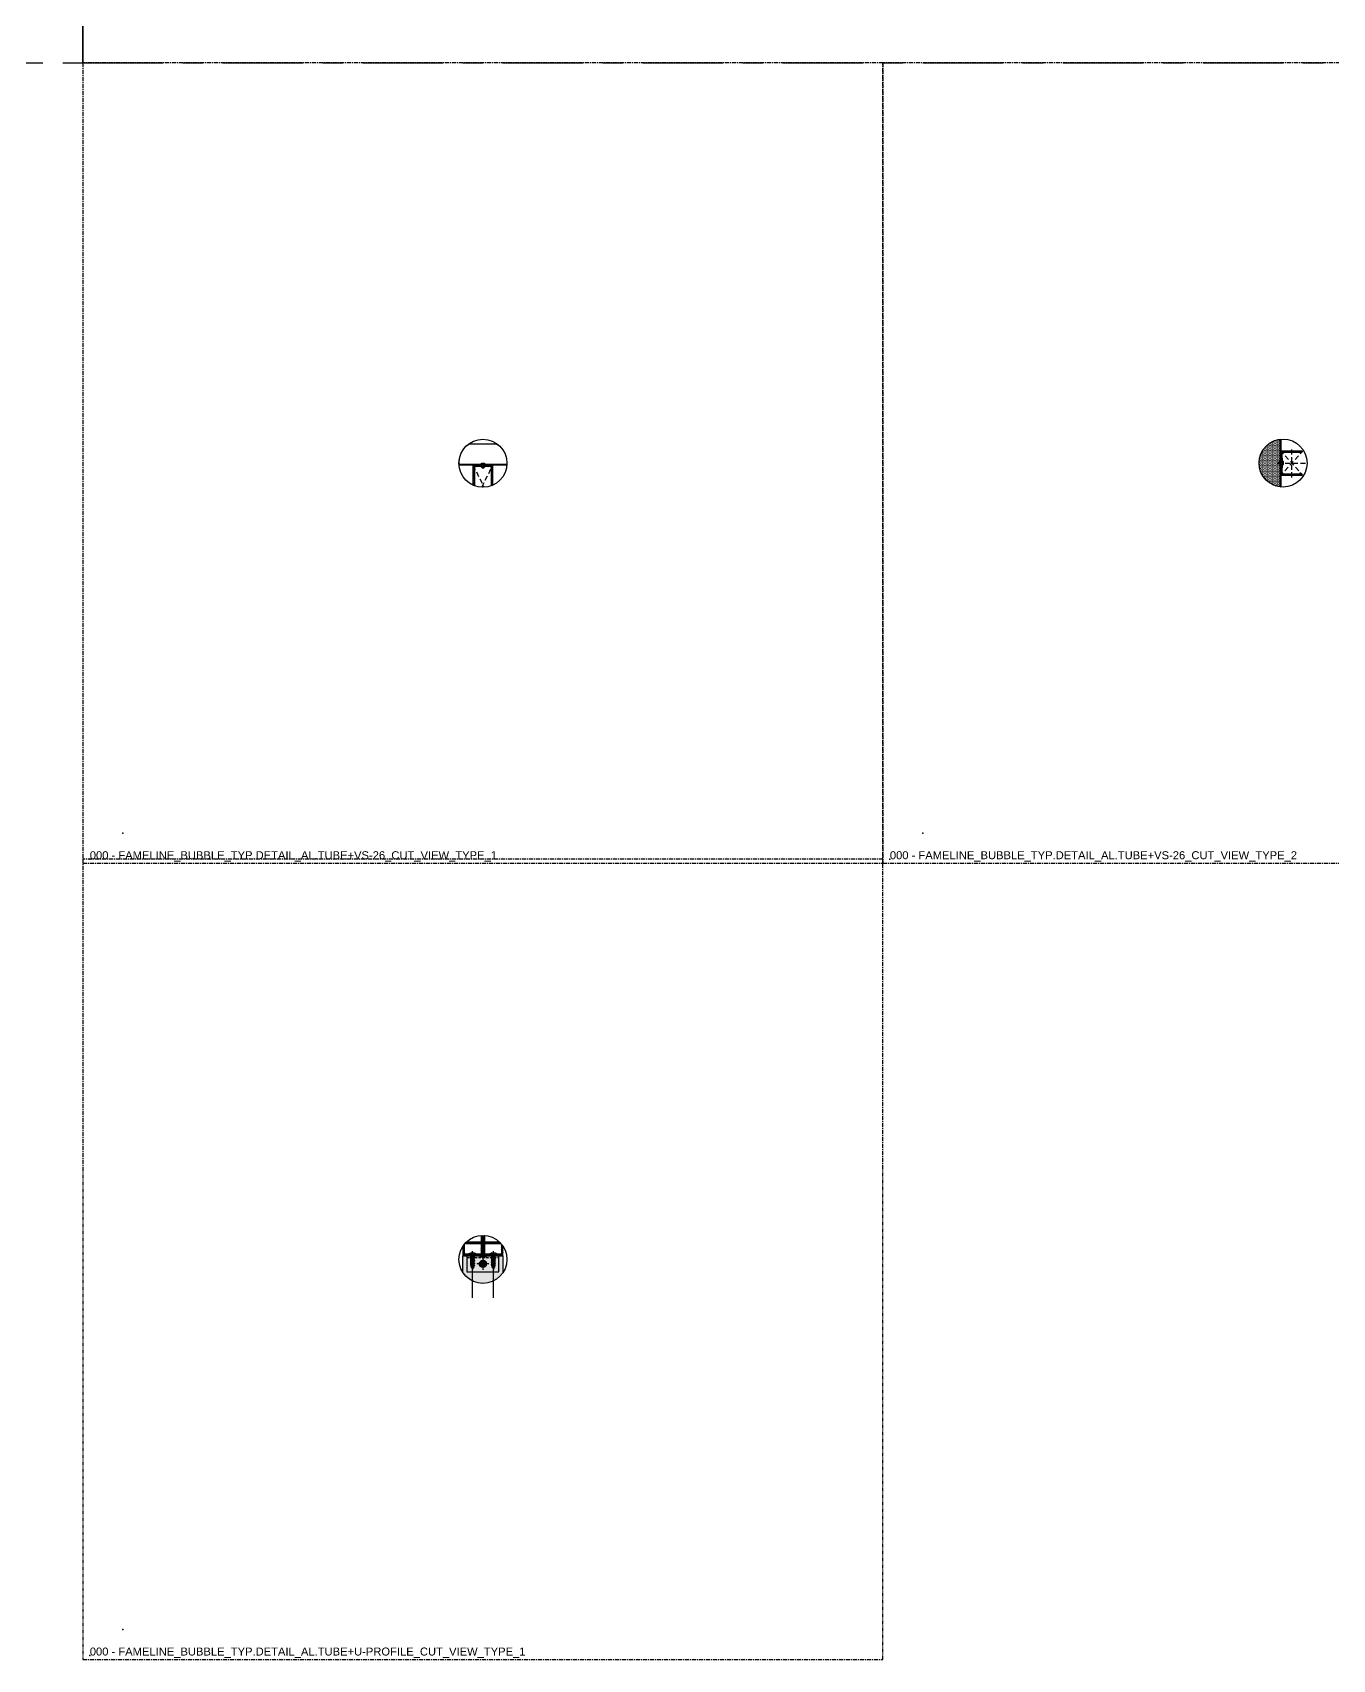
# Model space of a CAD drawing. Header units: millimetres. Extents: x -244126 to 368105, y -173968 to 259060.
# Drawn here: x 161821 to 163446, y -122639 to -120606 of the extents above; entities that cross this region are included whole.
import ezdxf
from ezdxf.xclip import XClip

# ---------------------------------------------------------------- set-up
doc = ezdxf.new("R2010")
doc.units = ezdxf.units.MM
doc.header["$MEASUREMENT"] = 0
doc.header["$XCLIPFRAME"] = 0
for name, pattern in [('005_GG_TA_LINE', [13.75, 5, -1.25, 1.25, -1.25, 5]), ('HIDDEN', [9.525, 6.35, -3.175]), ('TA_HL_000.20000', [1.3, 0.71, -0.59])]:
    doc.linetypes.add(name, pattern=pattern)
for name, color, linetype in [('000 - H A T C H', 8, 'Continuous'), ('000 - H I D D E N', 7, 'Continuous'), ('000 - SYMBOL CON', 1, 'Continuous'), ('000 - WIPEOUT', 250, 'Continuous'), ('001 - ASCESSORIES', 1, 'Continuous'), ('002 - STRUCTURAL STEEL', 4, 'Continuous'), ('A04_TUBE SERIES', 7, 'Continuous')]:
    doc.layers.add(name, color=color, linetype=linetype)
doc.styles.add('Cetury Gothic', font='GOTHIC.TTF')
doc.styles.get("Standard").update_dxf_attribs({"font": 'arial.ttf'})

# ---------------------------------------------------------------- blocks, each defined once
blk = doc.blocks.new('*U1544')
at = {"color": 250}
blk.add_wipeout([(12.5, 0), (12.5, 50), (-12.5, 50), (-12.5, 0)], dxfattribs=at).dxf.layer = '000 - WIPEOUT'
at = {"layer": '000 - H I D D E N', "color": 8, "linetype": 'HIDDEN'}
for p, q in [((12.5, 0), (-12.5, 50)), ((12.5, 50), (-12.5, 0))]:
    blk.add_line(p, q, dxfattribs=at)
at = {"layer": '002 - STRUCTURAL STEEL', "color": 0}
blk.add_lwpolyline([(12.5, 0), (12.5, 50), (-12.5, 50), (-12.5, 0)], close=True, dxfattribs=at)
blk.add_lwpolyline([(10.5, 3), (10.5, 47, 0.414214), (9.5, 48), (-9.5, 48, 0.414214), (-10.5, 47), (-10.5, 3, 0.414214), (-9.5, 2), (9.5, 2, 0.414214)], format="xyb", close=True, dxfattribs=at)
at = {"layer": 'Defpoints', "color": 250}
blk.add_lwpolyline([(12.5, 0), (12.5, 50), (-12.5, 50), (-12.5, 0)], close=True, dxfattribs=at)
at = {"color": 250}
blk.add_wipeout([(12.5, 0), (12.5, 50), (-12.5, 50), (-12.5, 0)], dxfattribs=at).dxf.layer = '000 - WIPEOUT'
at = {"layer": '000 - H A T C H'}
h = blk.add_hatch(dxfattribs=at)
h.set_pattern_fill('ANSI32', color=256, scale=0.25)
h.set_pattern_definition([(45, (7e-15, 37.5), (-1.6838, 1.6838), []), (45, (1.1225, 37.5), (-1.6838, 1.6838), [])])
h.paths.add_polyline_path([(12.5, 0), (12.5, 50), (-12.5, 50), (-12.5, 0)])
edge = h.paths.add_edge_path(flags=16)
edge.add_line((10.5, 3), (10.5, 47))
edge.add_arc((9.5, 47), 1, 360, 450)
edge.add_line((9.5, 48), (-9.5, 48))
edge.add_arc((-9.5, 47), 1, 90, 180)
edge.add_line((-10.5, 47), (-10.5, 3))
edge.add_arc((-9.5, 3), 1, 180, 270)
edge.add_line((-9.5, 2), (9.5, 2))
edge.add_arc((9.5, 3), 1, 270, 360)
at = {"layer": '000 - H I D D E N', "color": 8, "linetype": 'HIDDEN'}
for p, q in [((12.5, 0), (-12.5, 50)), ((12.5, 50), (-12.5, 0))]:
    blk.add_line(p, q, dxfattribs=at)
at = {"layer": '002 - STRUCTURAL STEEL', "color": 0}
blk.add_lwpolyline([(12.5, 0), (12.5, 50), (-12.5, 50), (-12.5, 0)], close=True, dxfattribs=at)
blk.add_lwpolyline([(10.5, 3), (10.5, 47, 0.414214), (9.5, 48), (-9.5, 48, 0.414214), (-10.5, 47), (-10.5, 3, 0.414214), (-9.5, 2), (9.5, 2, 0.414214)], format="xyb", close=True, dxfattribs=at)
at = {"layer": 'Defpoints', "color": 250}
blk.add_lwpolyline([(12.5, 0), (12.5, 50), (-12.5, 50), (-12.5, 0)], close=True, dxfattribs=at)
blk = doc.blocks.new('*U984')
at = {"color": 1}
blk.add_wipeout([(83.5, -11.8), (0, -11.8), (0, 13), (83.5, 13)], dxfattribs=at).dxf.layer = '000 - WIPEOUT'
at = {"layer": '000 - H A T C H'}
h = blk.add_hatch(dxfattribs=at)
h.set_pattern_fill('ANSI32', color=256, scale=0.1)
h.set_pattern_definition([(45, (-5731.1298, 1923.6273), (-0.67351921, 0.67351921), []), (45, (-5730.6808, 1923.6273), (-0.67351921, 0.67351921), [])])
h.paths.add_polyline_path([(0, -13), (83.5, -13), (83.5, -11.8), (0, -11.8)])
at = {"layer": '001 - ASCESSORIES', "color": 1}
blk.add_lwpolyline([(83.5, -11.8), (0, -11.8), (0, 13), (83.5, 13)], close=True, dxfattribs=at)
at = {"layer": '001 - ASCESSORIES', "color": 0}
blk.add_lwpolyline([(0, -13), (83.5, -13), (83.5, -11.8), (0, -11.8)], close=True, dxfattribs=at)
blk = doc.blocks.new('*U985')
at = {"color": 0}
blk.add_wipeout([(-0.001, -0.0015), (-0.001, 0.0015), (0, 0.003), (0, -0.003)], dxfattribs=at).dxf.layer = '000 - WIPEOUT'
blk.add_wipeout([(0.0032, 0.001), (0.0032, -0.001), (0, -0.001), (0, 0.001)]).dxf.layer = '000 - WIPEOUT'
at = {"layer": '001 - ASCESSORIES', "color": 0}
for p, q in [((0.0032, 0.001), (0, 0.001)), ((0.0032, -0.001), (0, -0.001))]:
    blk.add_line(p, q, dxfattribs=at)
blk.add_lwpolyline([(-0.001, -0.0015), (-0.001, 0.0015), (0, 0.003), (0, -0.003)], close=True, dxfattribs=at)
blk.add_lwpolyline([(0.0047, -0.001), (0.0047, 0.001, -0.5), (0.0047, -0.001, -0.666667), (0.0032, -0.001), (0.0032, 0.001, -0.666667), (0.0047, 0.001)], format="xyb", dxfattribs=at)
blk = doc.blocks.new('000 - FAMELINE_BUBBLE_TYP.DETAIL_AL.TUBE+VS-26_CUT_VIEW_TYPE_1')
at = {"layer": 'A04_TUBE SERIES', "color": 3}
ref = blk.add_blockref('*U1544', (0, -2.5), dxfattribs=dict(at, rotation=180))
XClip(ref).set_block_clipping_path([(0, -32.2), (8.4519767052, -30.9847892084), (16.2192245237, -27.4376059849), (22.6724872306, -21.8458220183), (27.2889598606, -14.66245039), (29.6946432564, -6.4694451482), (29.6946432564, 2.0694451482), (27.2889598606, 10.2624503901), (22.6724872306, 17.4458220184), (16.2192245237, 23.0376059849), (8.4519767052, 26.5847892084), (0, 27.8), (-8.4519767052, 26.5847892084), (-16.2192245237, 23.0376059849), (-22.6724872306, 17.4458220184), (-27.2889598606, 10.2624503901), (-29.6946432564, 2.0694451482), (-29.6946432564, -6.4694451482), (-27.2889598606, -14.66245039), (-22.6724872306, -21.8458220183), (-16.2192245237, -27.4376059849), (-8.4519767052, -30.9847892084)])
ref = blk.add_blockref('*U984', (41.7, 10.5), dxfattribs=dict(at, xscale=-1))
XClip(ref).set_block_clipping_path([(41.7409421421, 19.2), (50.1929188473, 17.9847892084), (57.9601666658, 14.4376059849), (64.4134293727, 8.8458220183), (69.0299020027, 1.66245039), (71.4355853985, -6.5305548518), (71.4355853985, -15.0694451482), (69.0299020027, -23.2624503901), (64.4134293727, -30.4458220184), (57.9601666658, -36.0376059849), (50.1929188473, -39.5847892084), (41.7409421421, -40.8), (33.2889654369, -39.5847892084), (25.5217176184, -36.0376059849), (19.0684549115, -30.4458220184), (14.4519822815, -23.2624503901), (12.0462988857, -15.0694451482), (12.0462988857, -6.5305548518), (14.4519822815, 1.66245039), (19.0684549115, 8.8458220183), (25.5217176184, 14.4376059849), (33.2889654369, 17.9847892084)])
at = {"layer": '001 - ASCESSORIES', "xscale": 1000, "yscale": 1000, "zscale": 1000, "rotation": 270}
blk.add_blockref('*U985', (0, -1.3), dxfattribs=at)
at = {"layer": '000 - SYMBOL CON', "color": 2, "linetype": 'ByBlock'}
blk.add_circle((0, -0.3), 30, dxfattribs=at)
at = {"layer": 'A04_TUBE SERIES', "color": 3}
blk.add_lwpolyline([(29.9, -2.5), (-29.9, -2.5)], dxfattribs=at)
blk = doc.blocks.new('*U982')
at = {"layer": '000 - H A T C H', "linetype": '005_GG_TA_LINE'}
h = blk.add_hatch(color=250, dxfattribs=at)
h.dxf.hatch_style = 1
h.paths.add_polyline_path([(-13.5, -15), (12.5, -15), (12.5, -13.8, 0.284155), (12.3, -13.5), (10.7, -12.7, 0.535185), (10, -13.1), (10, -13.8), (-11.5, -13.8, -0.414214), (-12.3, -13), (-12.3, -6.3, -0.267949), (-12.2, -6, 0.267949), (-12, -5.8), (-12, 5), (-12, 5.8, 0.267949), (-12.2, 6, -0.267949), (-12.3, 6.3), (-12.3, 13, -0.414214), (-11.5, 13.8), (10, 13.8), (10, 13.1, 0.580134), (10.8, 12.7), (12.3, 13.5, 0.284155), (12.5, 13.8), (12.5, 15), (-13.5, 15)])
at = {"layer": '000 - H I D D E N'}
h = blk.add_hatch(dxfattribs=at)
h.set_pattern_fill('ANSI32', color=8, scale=3)
h.paths.add_polyline_path([(-13.5, -15), (12.5, -15), (12.5, -13.8, 0.284155), (12.3, -13.5), (10.7, -12.7, 0.535185), (10, -13.1), (10, -13.8), (-11.5, -13.8, -0.414214), (-12.3, -13), (-12.3, -6.3, -0.267949), (-12.2, -6, 0.267949), (-12, -5.8), (-12, 5), (-12, 5.8, 0.267949), (-12.2, 6, -0.267949), (-12.3, 6.3), (-12.3, 13, -0.414214), (-11.5, 13.8), (10, 13.8), (10, 13.1, 0.535185), (10.7, 12.7), (12.3, 13.5, 0.284155), (12.5, 13.8), (12.5, 15), (-13.5, 15)])
at = {"color": 3}
blk.add_lwpolyline([(-13.5, -15), (12.5, -15), (12.5, -13.8, 0.284155), (12.3, -13.5), (10.7, -12.7, 0.535185), (10, -13.1), (10, -13.8), (-11.5, -13.8, -0.414214), (-12.3, -13), (-12.3, -6.3, -0.267949), (-12.2, -6, 0.267949), (-12, -5.8), (-12, 5), (-12, 5.8, 0.267949), (-12.2, 6, -0.267949), (-12.3, 6.3), (-12.3, 13, -0.414214), (-11.5, 13.8), (10, 13.8), (10, 13.1, 0.580134), (10.8, 12.7), (12.3, 13.5, 0.284155), (12.5, 13.8), (12.5, 15), (-13.5, 15), (-13.5, -15)], format="xyb", close=True, dxfattribs=at)
blk.add_point((0, 0))
at = {"layer": '000 - H I D D E N', "color": 8, "linetype": 'HIDDEN'}
for p, q in [((14.6, 16.2), (-14.6, -16.2)), ((-14.6, 16.2), (14.6, -16.2)), ((0, -17.9), (0, 17.9)), ((-17.9, 0), (17.9, 0))]:
    blk.add_line(p, q, dxfattribs=at)
at = {"layer": '001 - ASCESSORIES', "color": 0}
blk.add_lwpolyline([(-12, 5), (-12, -5.8, -0.267949), (-12.2, -6, 0.267949), (-12.3, -6.3), (-12.3, -13, 0.414214), (-11.5, -13.8), (10, -13.8), (10, -13.1, -0.535185), (10.7, -12.7), (12.3, -13.5, -0.284155), (12.5, -13.8), (12.5, -15), (-13.5, -15), (-13.5, 15), (12.5, 15), (12.5, 13.8, -0.284155), (12.3, 13.5), (10.7, 12.7, -0.535185), (10, 13.1), (10, 13.8), (-11.5, 13.8, 0.414214), (-12.3, 13), (-12.3, 6.3, 0.267949), (-12.2, 6, -0.267949), (-12, 5.8), (-12, 0.3)], format="xyb", dxfattribs=at)
at = {"layer": '001 - ASCESSORIES', "color": 0, "linetype": '005_GG_TA_LINE'}
blk.add_lwpolyline([(-13.5, -15), (12.5, -15), (12.5, -13.8, 0.284155), (12.3, -13.5), (10.7, -12.7, 0.535185), (10, -13.1), (10, -13.8), (-11.5, -13.8, -0.414214), (-12.3, -13), (-12.3, -6.3, -0.267949), (-12.2, -6, 0.267949), (-12, -5.8), (-12, 5), (-12, 5.8, 0.267949), (-12.2, 6, -0.267949), (-12.3, 6.3), (-12.3, 13, -0.414214), (-11.5, 13.8), (10, 13.8), (10, 13.1, 0.535185), (10.7, 12.7), (12.3, 13.5, 0.284155), (12.5, 13.8), (12.5, 15), (-13.5, 15), (-13.5, -15)], format="xyb", close=True, dxfattribs=at)
blk = doc.blocks.new('*U983')
at = {"color": 0}
blk.add_wipeout([(-0.001, -0.0015), (-0.001, 0.0015), (0, 0.003), (0, -0.003)], dxfattribs=at).dxf.layer = '000 - WIPEOUT'
blk.add_wipeout([(0.0027, 0.001), (0.0027, -0.001), (0, -0.001), (0, 0.001)]).dxf.layer = '000 - WIPEOUT'
at = {"layer": '001 - ASCESSORIES', "color": 0}
for p, q in [((0.0027, 0.001), (0, 0.001)), ((0.0027, -0.001), (0, -0.001))]:
    blk.add_line(p, q, dxfattribs=at)
blk.add_lwpolyline([(-0.001, -0.0015), (-0.001, 0.0015), (0, 0.003), (0, -0.003)], close=True, dxfattribs=at)
blk.add_lwpolyline([(0.0042, -0.001), (0.0042, 0.001, -0.5), (0.0042, -0.001, -0.666667), (0.0027, -0.001), (0.0027, 0.001, -0.666667), (0.0042, 0.001)], format="xyb", dxfattribs=at)
blk = doc.blocks.new('000 - FAMELINE_BUBBLE_TYP.DETAIL_AL.TUBE+VS-26_CUT_VIEW_TYPE_2')
at = {"layer": '000 - H A T C H'}
h = blk.add_hatch(dxfattribs=at)
h.set_pattern_fill('DOTS', color=8, scale=25)
h.set_pattern_definition([(0, (4160.7954, -37350.1946), (0.78125, 1.5625), [0, -1.5625])])
h.paths.add_polyline_path([(-3.7, 29.8, 0.378444), (-30, 0, 0.378444), (-3.7, -29.8), (-3.7, -1, -0.666667), (-5.2, -1, -0.5), (-5.2, 1, -0.666667), (-3.7, 1)])
h = blk.add_hatch(dxfattribs=at)
h.set_pattern_fill('ANSI32', color=8, scale=3.333333)
h.set_pattern_definition([(45, (1385.7872, -12431.4269), (-0.88388348, 0.88388348), []), (45, (1386.3765, -12431.4269), (-0.88388348, 0.88388348), [])])
edge = h.paths.add_edge_path()
edge.add_arc((0, 0), 30, 262.9155, 265.2198)
edge.add_line((-2.5, -29.9), (-2.5, 29.9))
edge.add_arc((0, 0), 30, 94.7802, 97.0845)
edge.add_line((-3.7, 29.8), (-3.7, -29.8))
at = {"layer": '000 - SYMBOL CON', "color": 2, "linetype": 'ByBlock'}
blk.add_circle((0, 0), 30, dxfattribs=at)
at = {"layer": 'A04_TUBE SERIES', "color": 3}
for points in [[(-3.7, -29.8), (-3.7, 29.8)], [(-2.5, -29.9), (-2.5, 29.9)]]:
    blk.add_lwpolyline(points, dxfattribs=at)
blk.add_blockref('*U982', (11, 0), dxfattribs=at)
at = {"layer": '001 - ASCESSORIES', "xscale": 1000, "yscale": 1000, "zscale": 1000, "rotation": 180}
blk.add_blockref('*U983', (-1, 0), dxfattribs=at)
blk = doc.blocks.new('*U1760')
at = {"color": 0, "linetype": '005_GG_TA_LINE'}
blk.add_lwpolyline([(0, 0), (1000, 0), (1000, 1000), (0, 1000)], close=True, dxfattribs=at)
for p in [(50, 37.5), (8.6, 4.9)]:
    blk.add_point(p, dxfattribs=at)
blk.add_attdef('NAMEBLK', (8.6, 4.9), '', height=10, dxfattribs=at)
blk = doc.blocks.new('*U3390')
at = {"color": 250}
blk.add_wipeout([(50, 0), (50, 100), (0, 100), (0, 0)], dxfattribs=at).dxf.layer = '000 - WIPEOUT'
at = {"layer": '000 - H A T C H'}
h = blk.add_hatch(dxfattribs=at)
h.set_pattern_fill('ANSI32', color=256, scale=0.25)
h.set_pattern_definition([(45, (37.5, 87.5), (-1.6838, 1.6838), []), (45, (38.6225, 87.5), (-1.6838, 1.6838), [])])
edge = h.paths.add_edge_path()
edge.add_line((50, 3), (50, 97))
edge.add_arc((47, 97), 3, 0, 90)
edge.add_line((47, 100), (3, 100))
edge.add_arc((3, 97), 3, 90, 180)
edge.add_line((0, 97), (0, 3))
edge.add_arc((3, 3), 3, 180, 270)
edge.add_line((3, 0), (47, 0))
edge.add_arc((47, 3), 3, 270, 360)
edge = h.paths.add_edge_path(flags=16)
edge.add_line((47.7, 4.3), (47.7, 95.7))
edge.add_arc((45.7, 95.7), 2, 0, 90)
edge.add_line((45.7, 97.7), (4.3, 97.7))
edge.add_arc((4.3, 95.7), 2, 90, 180)
edge.add_line((2.3, 95.7), (2.3, 4.3))
edge.add_arc((4.3, 4.3), 2, 180, 270)
edge.add_line((4.3, 2.3), (45.7, 2.3))
edge.add_arc((45.7, 4.3), 2, 270, 360)
at = {"layer": '000 - H I D D E N', "color": 8, "linetype": 'HIDDEN'}
for p, q in [((50, 0), (0, 100)), ((50, 100), (0, 0))]:
    blk.add_line(p, q, dxfattribs=at)
at = {"layer": '002 - STRUCTURAL STEEL', "color": 0}
for points in [[(50, 3), (50, 97, 0.414214), (47, 100), (3, 100, 0.414214), (0, 97), (0, 3, 0.414214), (3, 0), (47, 0, 0.414214)], [(47.7, 4.3), (47.7, 95.7, 0.414214), (45.7, 97.7), (4.3, 97.7, 0.414214), (2.3, 95.7), (2.3, 4.3, 0.414214), (4.3, 2.3), (45.7, 2.3, 0.414214)]]:
    blk.add_lwpolyline(points, format="xyb", close=True, dxfattribs=at)
at = {"layer": 'Defpoints', "color": 250}
blk.add_lwpolyline([(50, 0), (50, 100), (0, 100), (0, 0)], close=True, dxfattribs=at)
blk = doc.blocks.new('*U3434')
blk.add_wipeout([(20, 20), (0, 20), (0, -20), (20, -20)]).dxf.layer = '000 - WIPEOUT'
at = {"layer": '001 - ASCESSORIES', "linetype": 'ByBlock'}
blk.add_lwpolyline([(20, 20), (0, 20), (0, -20), (20, -20)], close=True, dxfattribs=at)
at = {"layer": '001 - ASCESSORIES', "color": 8, "linetype": 'HIDDEN', "ltscale": 0.5}
blk.add_lwpolyline([(0, -20), (2, -20), (2, 20), (0, 20)], close=True, dxfattribs=at)
blk = doc.blocks.new('000 - ASSCESSORIES_FAMELINE_AL.2.00mm.(thk.)_BRACKET_FITTING_U_PROFILE_15x50x15mm._(L_2400mm.)_')
at = {"layer": '000 - H A T C H'}
h = blk.add_hatch(dxfattribs=at)
h.set_pattern_fill('ANSI32', color=8, scale=5)
h.set_pattern_definition([(45, (-24506.054, -32635.259), (-1.325825215, 1.325825215), []), (45, (-24505.17, -32635.259), (-1.325825215, 1.325825215), [])])
edge = h.paths.add_edge_path()
edge.add_line((0, -23), (-13, -23))
edge.add_line((-13, -23), (-13, 23))
edge.add_line((-13, 23), (0, 23))
edge.add_line((0, 23), (0, 25))
edge.add_line((0, 25), (-14, 25))
edge.add_arc((-14, 24), 1, 90, 180)
edge.add_line((-15, 24), (-15, -24))
edge.add_arc((-14, -24), 1, 180, 270)
edge.add_line((-14, -25), (0, -25))
edge.add_line((0, -25), (0, -23))
at = {"layer": 'A04_TUBE SERIES', "color": 3}
blk.add_lwpolyline([(0, -23), (-13, -23), (-13, 23), (0, 23), (0, 25), (-14, 25, 0.414214), (-15, 24), (-15, -24, 0.414214), (-14, -25), (0, -25)], format="xyb", close=True, dxfattribs=at)
blk = doc.blocks.new('000 - DYNAMIC_VIEW_ASSCESSORIES_PHILLIPS_HEAD_SELF_DRILLING_SCREW_No.8_TOP_VIEW')
at = {"layer": '000 - H A T C H'}
h = blk.add_hatch(color=250, dxfattribs=at)
h.dxf.hatch_style = 1
edge = h.paths.add_edge_path()
edge.add_arc((0, 0), 4.5, 0, 360)
at = {"layer": '001 - ASCESSORIES', "color": 0}
for p, q in [((-1.1, 0.6), (-4, 0.6)), ((-0.6, 4), (-0.6, 1.1)), ((0.6, 1.1), (0.6, 4)), ((4, 0.6), (1.1, 0.6)), ((-4, -0.6), (-1.1, -0.6)), ((-0.6, -1.1), (-0.6, -4)), ((0.6, -4), (0.6, -1.1)), ((1.1, -0.6), (4, -0.6))]:
    blk.add_line(p, q, dxfattribs=at)
blk.add_circle((0, 0), 4.5, dxfattribs=at)
for centre, radius, start, end in [((0, 0), 4, 171.4252, 188.5748), ((-1.1, 1.1), 0.5, 270, 0), ((0, 0), 4, 81.4252, 98.5748), ((1.1, 1.1), 0.5, 180, 270), ((0, 0), 4, 351.4252, 8.5748), ((-1.1, -1.1), 0.5, 0, 90), ((0, 0), 4, 261.4252, 278.5748), ((1.1, -1.1), 0.5, 90, 180)]:
    blk.add_arc(centre, radius, start, end, dxfattribs=at)
at = {"layer": 'Defpoints', "color": 250, "linetype": 'HIDDEN'}
for p, q in [((-7.5, 0), (7.5, 0)), ((0, 7.5), (0, -7.5))]:
    blk.add_line(p, q, dxfattribs=at)
blk = doc.blocks.new('*U4801')
at = {"layer": '001 - ASCESSORIES', "color": 0, "linetype": 'ByBlock'}
blk.add_blockref('000 - DYNAMIC_VIEW_ASSCESSORIES_PHILLIPS_HEAD_SELF_DRILLING_SCREW_No.8_TOP_VIEW', (0, 0), dxfattribs=at)
blk = doc.blocks.new('000 - DYNAMIC_VIEW_ASSCESSORIES_PHILLIPS_HEAD_SELF_DRILLING_SCREW_No.8x50mm._SIDE_VIEW')
at = {"layer": '000 - H A T C H'}
h = blk.add_hatch(color=250, dxfattribs=at)
h.dxf.hatch_style = 1
edge = h.paths.add_edge_path()
edge.add_arc((7, 1.6), 1.05, 384.1341, 422.4587)
edge.add_arc((6.8, 2.5), 0.657, 308.6596, 358.8819, ccw=False)
edge.add_line((7.2, 2), (6, 2))
edge.add_arc((5, 1.6), 1.05, 384.1341, 422.4587)
edge.add_arc((4.8, 2.5), 0.657, 308.6596, 358.8819, ccw=False)
edge.add_line((5.2, 2), (4, 2))
edge.add_arc((3, 1.6), 1.05, 384.1341, 422.4587)
edge.add_arc((2.8, 2.5), 0.657, 308.6596, 358.8819, ccw=False)
edge.add_line((3.2, 2), (2, 2))
edge.add_arc((1, 1.6), 1.05, 384.1341, 422.4587)
edge.add_arc((0.8, 2.5), 0.657, 315.6091, 358.8819, ccw=False)
edge.add_line((1.3, 2.1), (0, 2.5))
edge.add_line((0, 2.5), (0, 4.5))
edge.add_line((0, 4.5), (-0.5, 4.5))
edge.add_arc((7.3, 0), 9.04, 150.1372, 176.0119)
edge.add_line((-1.7, 0.6), (-1, 0.6))
edge.add_line((-1, 0.6), (-1, -0.6))
edge.add_line((-1, -0.6), (-1.7, -0.6))
edge.add_arc((7.3, 0), 9.04, 183.5796, 209.8628)
edge.add_line((-0.5, -4.5), (0, -4.5))
edge.add_line((0, -4.5), (0, -2.5))
edge.add_line((0, -2.5), (1.8, -2))
edge.add_line((1.8, -2), (2.1, -2))
edge.add_arc((1.7, -2.9), 0.966, 382.4776, 424.1153, ccw=False)
edge.add_arc((2, -1.9), 0.847, 314.556, 352.9855)
edge.add_line((2.9, -2), (4.1, -2))
edge.add_arc((3.7, -2.9), 0.966, 382.4776, 424.1153, ccw=False)
edge.add_arc((4, -1.9), 0.847, 314.556, 352.9855)
edge.add_line((4.9, -2), (6.1, -2))
edge.add_arc((5.7, -2.9), 0.966, 382.4776, 424.1153, ccw=False)
edge.add_arc((6, -1.9), 0.847, 314.556, 352.9855)
edge.add_line((6.9, -2), (8.1, -2))
edge.add_arc((7.7, -2.9), 0.966, 382.4776, 424.1153, ccw=False)
edge.add_arc((8, -1.9), 0.847, 314.556, 352.9855)
edge.add_line((8.9, -2), (10.1, -2))
edge.add_arc((9.7, -2.9), 0.966, 382.4776, 424.1153, ccw=False)
edge.add_arc((10, -1.9), 0.847, 314.556, 352.9855)
edge.add_line((10.9, -2), (12.1, -2))
edge.add_arc((11.7, -2.9), 0.966, 382.4776, 424.1153, ccw=False)
edge.add_arc((12, -1.9), 0.847, 314.556, 352.9855)
edge.add_line((12.9, -2), (14.1, -2))
edge.add_arc((13.7, -2.9), 0.966, 382.4776, 424.1153, ccw=False)
edge.add_arc((14, -1.9), 0.847, 314.556, 352.9855)
edge.add_line((14.9, -2), (16.1, -2))
edge.add_arc((15.7, -2.9), 0.966, 382.4776, 424.1153, ccw=False)
edge.add_arc((16, -1.9), 0.847, 314.556, 352.9855)
edge.add_line((16.9, -2), (18.1, -2))
edge.add_arc((17.7, -2.9), 0.966, 382.4776, 424.1153, ccw=False)
edge.add_arc((18, -1.9), 0.847, 314.556, 352.9855)
edge.add_line((18.9, -2), (20.1, -2))
edge.add_arc((19.7, -2.9), 0.966, 382.4776, 424.1153, ccw=False)
edge.add_arc((20, -1.9), 0.847, 314.556, 352.9855)
edge.add_line((20.9, -2), (22.1, -2))
edge.add_arc((21.7, -2.9), 0.966, 382.4776, 424.1153, ccw=False)
edge.add_arc((22, -1.9), 0.847, 314.556, 352.9855)
edge.add_line((22.9, -2), (24.1, -2))
edge.add_arc((23.7, -2.9), 0.966, 382.4776, 424.1153, ccw=False)
edge.add_arc((24, -1.9), 0.847, 314.556, 352.9855)
edge.add_line((24.9, -2), (26.1, -2))
edge.add_arc((25.7, -2.9), 0.966, 382.4776, 424.1153, ccw=False)
edge.add_arc((26, -1.9), 0.847, 314.556, 352.9855)
edge.add_line((26.9, -2), (28.1, -2))
edge.add_arc((27.7, -2.9), 0.966, 382.4776, 424.1153, ccw=False)
edge.add_arc((28, -1.9), 0.847, 314.556, 352.9855)
edge.add_line((28.9, -2), (30.1, -2))
edge.add_arc((29.7, -2.9), 0.966, 382.4776, 424.1153, ccw=False)
edge.add_arc((30, -1.9), 0.847, 314.556, 352.9855)
edge.add_line((30.9, -2), (32.1, -2))
edge.add_arc((31.7, -2.9), 0.966, 382.4776, 424.1153, ccw=False)
edge.add_arc((32, -1.9), 0.847, 314.556, 352.9855)
edge.add_line((32.9, -2), (34.1, -2))
edge.add_arc((33.7, -2.9), 0.966, 382.4776, 424.1153, ccw=False)
edge.add_arc((34, -1.9), 0.847, 314.556, 352.9855)
edge.add_line((34.9, -2), (36.1, -2))
edge.add_arc((35.7, -2.9), 0.966, 382.4776, 424.1153, ccw=False)
edge.add_arc((36, -1.9), 0.847, 314.556, 352.9855)
edge.add_line((36.9, -2), (38.1, -2))
edge.add_arc((37.7, -2.9), 0.966, 382.4776, 424.1153, ccw=False)
edge.add_arc((38, -1.9), 0.847, 314.556, 352.9855)
edge.add_line((38.9, -2), (40.1, -2))
edge.add_arc((39.7, -2.9), 0.966, 382.4776, 424.1153, ccw=False)
edge.add_arc((40, -1.9), 0.847, 314.556, 352.9855)
edge.add_line((40.9, -2), (42.1, -2))
edge.add_arc((41.7, -2.9), 0.966, 382.4776, 424.1153, ccw=False)
edge.add_arc((42, -1.9), 0.847, 314.556, 352.9855)
edge.add_line((42.9, -2), (44.1, -2))
edge.add_arc((43.7, -2.9), 0.966, 382.4776, 424.1153, ccw=False)
edge.add_arc((44, -1.9), 0.847, 314.556, 352.9855)
edge.add_line((44.9, -2), (44.8, -1.9))
edge.add_line((44.8, -1.9), (46, -1.5))
edge.add_line((46, -1.5), (46, -1.5))
edge.add_arc((45.6, -2.4), 0.966, 382.4776, 424.1153, ccw=False)
edge.add_arc((45.9, -1.4), 0.847, 314.556, 352.9855)
edge.add_line((46.7, -1.5), (46.7, -1.2))
edge.add_line((46.7, -1.2), (50, 0))
edge.add_line((50, 0), (46.1, 1.5))
edge.add_line((46.1, 1.5), (46, 1.8))
edge.add_arc((45.1, 1.3), 1.05, 384.1341, 422.4587)
edge.add_arc((44.9, 2.3), 0.657, 308.6596, 358.8819, ccw=False)
edge.add_line((45.3, 1.8), (44.6, 2))
edge.add_line((44.6, 2), (44, 2))
edge.add_arc((43, 1.6), 1.05, 384.1341, 422.4587)
edge.add_arc((42.8, 2.5), 0.657, 308.6596, 358.8819, ccw=False)
edge.add_line((43.2, 2), (42, 2))
edge.add_arc((41, 1.6), 1.05, 384.1341, 422.4587)
edge.add_arc((40.8, 2.5), 0.657, 308.6596, 358.8819, ccw=False)
edge.add_line((41.2, 2), (40, 2))
edge.add_arc((39, 1.6), 1.05, 384.1341, 422.4587)
edge.add_arc((38.8, 2.5), 0.657, 308.6596, 358.8819, ccw=False)
edge.add_line((39.2, 2), (38, 2))
edge.add_arc((37, 1.6), 1.05, 384.1341, 422.4587)
edge.add_arc((36.8, 2.5), 0.657, 308.6596, 358.8819, ccw=False)
edge.add_line((37.2, 2), (36, 2))
edge.add_arc((35, 1.6), 1.05, 384.1341, 422.4587)
edge.add_arc((34.8, 2.5), 0.657, 308.6596, 358.8819, ccw=False)
edge.add_line((35.2, 2), (34, 2))
edge.add_arc((33, 1.6), 1.05, 384.1341, 422.4587)
edge.add_arc((32.8, 2.5), 0.657, 308.6596, 358.8819, ccw=False)
edge.add_line((33.2, 2), (32, 2))
edge.add_arc((31, 1.6), 1.05, 384.1341, 422.4587)
edge.add_arc((30.8, 2.5), 0.657, 308.6596, 358.8819, ccw=False)
edge.add_line((31.2, 2), (30, 2))
edge.add_arc((29, 1.6), 1.05, 384.1341, 422.4587)
edge.add_arc((28.8, 2.5), 0.657, 308.6596, 358.8819, ccw=False)
edge.add_line((29.2, 2), (28, 2))
edge.add_arc((27, 1.6), 1.05, 384.1341, 422.4587)
edge.add_arc((26.8, 2.5), 0.657, 308.6596, 358.8819, ccw=False)
edge.add_line((27.2, 2), (26, 2))
edge.add_arc((25, 1.6), 1.05, 384.1341, 422.4587)
edge.add_arc((24.8, 2.5), 0.657, 308.6596, 358.8819, ccw=False)
edge.add_line((25.2, 2), (24, 2))
edge.add_arc((23, 1.6), 1.05, 384.1341, 422.4587)
edge.add_arc((22.8, 2.5), 0.657, 308.6596, 358.8819, ccw=False)
edge.add_line((23.2, 2), (22, 2))
edge.add_arc((21, 1.6), 1.05, 384.1341, 422.4587)
edge.add_arc((20.8, 2.5), 0.657, 308.6596, 358.8819, ccw=False)
edge.add_line((21.2, 2), (20, 2))
edge.add_arc((19, 1.6), 1.05, 384.1341, 422.4587)
edge.add_arc((18.8, 2.5), 0.657, 308.6596, 358.8819, ccw=False)
edge.add_line((19.2, 2), (18, 2))
edge.add_arc((17, 1.6), 1.05, 384.1341, 422.4587)
edge.add_arc((16.8, 2.5), 0.657, 308.6596, 358.8819, ccw=False)
edge.add_line((17.2, 2), (16, 2))
edge.add_arc((15, 1.6), 1.05, 384.1341, 422.4587)
edge.add_arc((14.8, 2.5), 0.657, 308.6596, 358.8819, ccw=False)
edge.add_line((15.2, 2), (14, 2))
edge.add_arc((13, 1.6), 1.05, 384.1341, 422.4587)
edge.add_arc((12.8, 2.5), 0.657, 308.6596, 358.8819, ccw=False)
edge.add_line((13.2, 2), (12, 2))
edge.add_arc((11, 1.6), 1.05, 384.1341, 422.4587)
edge.add_arc((10.8, 2.5), 0.657, 308.6596, 358.8819, ccw=False)
edge.add_line((11.2, 2), (10, 2))
edge.add_arc((9, 1.6), 1.05, 384.1341, 422.4587)
edge.add_arc((8.8, 2.5), 0.657, 308.6596, 358.8819, ccw=False)
edge.add_line((9.2, 2), (8, 2))
at = {"layer": '001 - ASCESSORIES', "color": 0}
for p, q in [((-1, 0.6), (-1.7, 0.6)), ((-1, -0.6), (-1, 0.6)), ((0, 4.5), (-0.5, 4.5)), ((-0.5, 4.5), (-0.5, -4.5)), ((0, 0), (-0.5, 0)), ((0, 4.5), (0, -4.5)), ((1.3, 2.1), (0, 2.5)), ((2.6, -2.5), (1.5, 2.5)), ((3.2, 2), (2, 2)), ((4.6, -2.5), (3.5, 2.5)), ((5.2, 2), (4, 2)), ((6.6, -2.5), (5.5, 2.5)), ((7.2, 2), (6, 2)), ((8.6, -2.5), (7.5, 2.5)), ((9.2, 2), (8, 2)), ((10.6, -2.5), (9.5, 2.5)), ((11.2, 2), (10, 2)), ((12.6, -2.5), (11.5, 2.5)), ((13.2, 2), (12, 2)), ((14.6, -2.5), (13.5, 2.5)), ((15.2, 2), (14, 2)), ((16.6, -2.5), (15.5, 2.5)), ((17.2, 2), (16, 2)), ((18.6, -2.5), (17.5, 2.5)), ((19.2, 2), (18, 2)), ((20.6, -2.5), (19.5, 2.5)), ((21.2, 2), (20, 2)), ((22.6, -2.5), (21.5, 2.5)), ((23.2, 2), (22, 2)), ((24.6, -2.5), (23.5, 2.5)), ((25.2, 2), (24, 2)), ((26.6, -2.5), (25.5, 2.5)), ((27.2, 2), (26, 2)), ((28.6, -2.5), (27.5, 2.5)), ((29.2, 2), (28, 2)), ((30.6, -2.5), (29.5, 2.5)), ((31.2, 2), (30, 2)), ((32.6, -2.5), (31.5, 2.5)), ((33.2, 2), (32, 2)), ((34.6, -2.5), (33.5, 2.5)), ((35.2, 2), (34, 2)), ((36.6, -2.5), (35.5, 2.5)), ((37.2, 2), (36, 2)), ((38.6, -2.5), (37.5, 2.5)), ((39.2, 2), (38, 2)), ((40.6, -2.5), (39.5, 2.5)), ((41.2, 2), (40, 2)), ((42.6, -2.5), (41.5, 2.5)), ((43.2, 2), (42, 2)), ((44.6, -2.5), (43.5, 2.5)), ((44.6, 2), (44, 2)), ((44.6, 2), (45.3, 1.8)), ((46.5, -2), (45.5, 2.3)), ((46.1, 1.5), (50, 0)), ((-1.7, -0.6), (-1, -0.6)), ((0, -4.5), (-0.5, -4.5)), ((0, -2.5), (1.8, -2)), ((2.1, -2), (1.8, -2)), ((4.1, -2), (2.9, -2)), ((6.1, -2), (4.9, -2)), ((8.1, -2), (6.9, -2)), ((10.1, -2), (8.9, -2)), ((12.1, -2), (10.9, -2)), ((14.1, -2), (12.9, -2)), ((16.1, -2), (14.9, -2)), ((18.1, -2), (16.9, -2)), ((20.1, -2), (18.9, -2)), ((22.1, -2), (20.9, -2)), ((24.1, -2), (22.9, -2)), ((26.1, -2), (24.9, -2)), ((28.1, -2), (26.9, -2)), ((30.1, -2), (28.9, -2)), ((32.1, -2), (30.9, -2)), ((34.1, -2), (32.9, -2)), ((36.1, -2), (34.9, -2)), ((38.1, -2), (36.9, -2)), ((40.1, -2), (38.9, -2)), ((42.1, -2), (40.9, -2)), ((44.1, -2), (42.9, -2)), ((44.8, -1.9), (46, -1.5)), ((46.7, -1.2), (50, 0))]:
    blk.add_line(p, q, dxfattribs=at)
for points in [[(2.1, -2), (1.2, 2, 0.222712), (1.5, 2.5, -0.168799), (2, 2), (2.9, -2, -0.16927), (2.6, -2.5, 0.183704)], [(4.1, -2), (3.2, 2, 0.222712), (3.5, 2.5, -0.168799), (4, 2), (4.9, -2, -0.16927), (4.6, -2.5, 0.183704)], [(6.1, -2), (5.2, 2, 0.222712), (5.5, 2.5, -0.168799), (6, 2), (6.9, -2, -0.16927), (6.6, -2.5, 0.183704)], [(8.1, -2), (7.2, 2, 0.222712), (7.5, 2.5, -0.168799), (8, 2), (8.9, -2, -0.16927), (8.6, -2.5, 0.183704)], [(10.1, -2), (9.2, 2, 0.222712), (9.5, 2.5, -0.168799), (10, 2), (10.9, -2, -0.16927), (10.6, -2.5, 0.183704)], [(12.1, -2), (11.2, 2, 0.222712), (11.5, 2.5, -0.168799), (12, 2), (12.9, -2, -0.16927), (12.6, -2.5, 0.183704)], [(14.1, -2), (13.2, 2, 0.222712), (13.5, 2.5, -0.168799), (14, 2), (14.9, -2, -0.16927), (14.6, -2.5, 0.183704)], [(16.1, -2), (15.2, 2, 0.222712), (15.5, 2.5, -0.168799), (16, 2), (16.9, -2, -0.16927), (16.6, -2.5, 0.183704)], [(18.1, -2), (17.2, 2, 0.222712), (17.5, 2.5, -0.168799), (18, 2), (18.9, -2, -0.16927), (18.6, -2.5, 0.183704)], [(20.1, -2), (19.2, 2, 0.222712), (19.5, 2.5, -0.168799), (20, 2), (20.9, -2, -0.16927), (20.6, -2.5, 0.183704)], [(22.1, -2), (21.2, 2, 0.222712), (21.5, 2.5, -0.168799), (22, 2), (22.9, -2, -0.16927), (22.6, -2.5, 0.183704)], [(24.1, -2), (23.2, 2, 0.222712), (23.5, 2.5, -0.168799), (24, 2), (24.9, -2, -0.16927), (24.6, -2.5, 0.183704)], [(26.1, -2), (25.2, 2, 0.222712), (25.5, 2.5, -0.168799), (26, 2), (26.9, -2, -0.16927), (26.6, -2.5, 0.183704)], [(28.1, -2), (27.2, 2, 0.222712), (27.5, 2.5, -0.168799), (28, 2), (28.9, -2, -0.16927), (28.6, -2.5, 0.183704)], [(30.1, -2), (29.2, 2, 0.222712), (29.5, 2.5, -0.168799), (30, 2), (30.9, -2, -0.16927), (30.6, -2.5, 0.183704)], [(32.1, -2), (31.2, 2, 0.222712), (31.5, 2.5, -0.168799), (32, 2), (32.9, -2, -0.16927), (32.6, -2.5, 0.183704)], [(34.1, -2), (33.2, 2, 0.222712), (33.5, 2.5, -0.168799), (34, 2), (34.9, -2, -0.16927), (34.6, -2.5, 0.183704)], [(36.1, -2), (35.2, 2, 0.222712), (35.5, 2.5, -0.168799), (36, 2), (36.9, -2, -0.16927), (36.6, -2.5, 0.183704)], [(38.1, -2), (37.2, 2, 0.222712), (37.5, 2.5, -0.168799), (38, 2), (38.9, -2, -0.16927), (38.6, -2.5, 0.183704)], [(40.1, -2), (39.2, 2, 0.222712), (39.5, 2.5, -0.168799), (40, 2), (40.9, -2, -0.16927), (40.6, -2.5, 0.183704)], [(42.1, -2), (41.2, 2, 0.222712), (41.5, 2.5, -0.168799), (42, 2), (42.9, -2, -0.16927), (42.6, -2.5, 0.183704)], [(44.1, -2), (43.2, 2, 0.222712), (43.5, 2.5, -0.168799), (44, 2), (44.9, -2, -0.16927), (44.6, -2.5, 0.183704)], [(46, -1.5), (45.3, 1.8, 0.222712), (45.5, 2.3, -0.168799), (46, 1.8), (46.7, -1.5, -0.16927), (46.5, -2, 0.183704)]]:
    blk.add_lwpolyline(points, format="xyb", close=True, dxfattribs=at)
for start, end in [(150.1372, 176.0119), (183.5796, 209.8628)]:
    blk.add_arc((7.3, 0), 9.04, start, end, dxfattribs=at)
at = {"layer": 'Defpoints', "color": 250, "linetype": 'HIDDEN', "ltscale": 0.001}
blk.add_line((54.2, 0), (-3.8, 0), dxfattribs=at)
at = {"layer": '001 - ASCESSORIES', "color": 0, "insert": (38.5, 0), "char_height": 1, "width": 59.684, "attachment_point": 2, "rotation": 90, "style": 'Cetury Gothic'}
blk.add_mtext('\\A1;{\\H1.68x;\\C150;2\\H0.59542x; }', dxfattribs=at)
blk = doc.blocks.new('*U4802')
at = {"layer": '001 - ASCESSORIES', "color": 0, "linetype": 'ByBlock'}
blk.add_blockref('000 - DYNAMIC_VIEW_ASSCESSORIES_PHILLIPS_HEAD_SELF_DRILLING_SCREW_No.8x50mm._SIDE_VIEW', (0, 0), dxfattribs=at)
blk = doc.blocks.new('000 - DYNAMIC_VIEW_ASSCESSORIES_PHILLIPS_HEAD_SELF_DRILLING_SCREW_No.8x19mm._SIDE_VIEW')
at = {"layer": '000 - H A T C H'}
h = blk.add_hatch(color=250, dxfattribs=at)
h.dxf.hatch_style = 1
edge = h.paths.add_edge_path()
edge.add_line((7.2, 2), (6, 2))
edge.add_arc((5, 1.6), 1.05, 384.1341, 422.4587)
edge.add_arc((4.8, 2.5), 0.657, 308.6596, 358.8819, ccw=False)
edge.add_line((5.2, 2), (4, 2))
edge.add_arc((3, 1.6), 1.05, 384.1341, 422.4587)
edge.add_arc((2.8, 2.5), 0.657, 308.6596, 358.8819, ccw=False)
edge.add_line((3.2, 2), (2, 2))
edge.add_arc((1, 1.6), 1.05, 384.1341, 422.4587)
edge.add_arc((0.8, 2.5), 0.657, 315.6091, 358.8819, ccw=False)
edge.add_line((1.3, 2.1), (0, 2.5))
edge.add_line((0, 2.5), (0, 4.5))
edge.add_line((0, 4.5), (-0.5, 4.5))
edge.add_arc((7.3, 0), 9.04, 150.1372, 176.0119)
edge.add_line((-1.7, 0.6), (-1, 0.6))
edge.add_line((-1, 0.6), (-1, -0.6))
edge.add_line((-1, -0.6), (-1.7, -0.6))
edge.add_arc((7.3, 0), 9.04, 183.5796, 209.8628)
edge.add_line((-0.5, -4.5), (0, -4.5))
edge.add_line((0, -4.5), (0, -2.5))
edge.add_line((0, -2.5), (1.8, -2))
edge.add_line((1.8, -2), (2.1, -2))
edge.add_arc((1.7, -2.9), 0.966, 382.4776, 424.1153, ccw=False)
edge.add_arc((2, -1.9), 0.847, 314.556, 352.9855)
edge.add_line((2.9, -2), (4.1, -2))
edge.add_arc((3.7, -2.9), 0.966, 382.4776, 424.1153, ccw=False)
edge.add_arc((4, -1.9), 0.847, 314.556, 352.9855)
edge.add_line((4.9, -2), (6.1, -2))
edge.add_arc((5.7, -2.9), 0.966, 382.4776, 424.1153, ccw=False)
edge.add_arc((6, -1.9), 0.847, 314.556, 352.9855)
edge.add_line((6.9, -2), (8.1, -2))
edge.add_arc((7.7, -2.9), 0.966, 382.4776, 424.1153, ccw=False)
edge.add_arc((8, -1.9), 0.847, 314.556, 352.9855)
edge.add_line((8.9, -2), (10.1, -2))
edge.add_arc((9.7, -2.9), 0.966, 382.4776, 424.1153, ccw=False)
edge.add_arc((10, -1.9), 0.847, 314.556, 352.9855)
edge.add_line((10.9, -2), (12.1, -2))
edge.add_arc((11.7, -2.9), 0.966, 382.4776, 424.1153, ccw=False)
edge.add_arc((12, -1.9), 0.847, 314.556, 352.9855)
edge.add_line((12.9, -2), (13.6, -2))
edge.add_line((13.6, -2), (14.1, -1.8))
edge.add_arc((13.7, -2.7), 0.966, 382.4776, 424.1153, ccw=False)
edge.add_arc((14, -1.7), 0.847, 314.556, 352.9855)
edge.add_line((14.8, -1.8), (14.8, -1.6))
edge.add_line((14.8, -1.6), (15.9, -1.1))
edge.add_arc((15.5, -2), 0.966, 382.4776, 424.1153, ccw=False)
edge.add_arc((15.8, -1), 0.847, 314.556, 352.9855)
edge.add_line((16.7, -1.1), (16.6, -0.9))
edge.add_line((16.6, -0.9), (19, 0))
edge.add_line((19, 0), (16.2, 1.1))
edge.add_line((16.2, 1.1), (16.1, 1.3))
edge.add_arc((15.2, 0.9), 1.05, 384.1341, 422.4587)
edge.add_arc((15, 1.9), 0.657, 308.6596, 358.8819, ccw=False)
edge.add_line((15.4, 1.3), (14, 1.9))
edge.add_line((14, 1.9), (14, 2))
edge.add_arc((13, 1.6), 1.05, 384.1341, 422.4587)
edge.add_arc((12.8, 2.5), 0.657, 308.6596, 358.8819, ccw=False)
edge.add_line((13.2, 2), (12, 2))
edge.add_arc((11, 1.6), 1.05, 384.1341, 422.4587)
edge.add_arc((10.8, 2.5), 0.657, 308.6596, 358.8819, ccw=False)
edge.add_line((11.2, 2), (10, 2))
edge.add_arc((9, 1.6), 1.05, 384.1341, 422.4587)
edge.add_arc((8.8, 2.5), 0.657, 308.6596, 358.8819, ccw=False)
edge.add_line((9.2, 2), (8, 2))
edge.add_arc((7, 1.6), 1.05, 384.1341, 422.4587)
edge.add_arc((6.8, 2.5), 0.657, 308.6596, 358.8819, ccw=False)
at = {"layer": '001 - ASCESSORIES', "color": 0, "linetype": 'ByBlock'}
for p, q in [((-1, 0.6), (-1.7, 0.6)), ((-1, -0.6), (-1, 0.6)), ((0, 4.5), (-0.5, 4.5)), ((-0.5, 4.5), (-0.5, -4.5)), ((0, 4.5), (0, -4.5)), ((1.3, 2.1), (0, 2.5)), ((2.6, -2.5), (1.5, 2.5)), ((3.2, 2), (2, 2)), ((4.6, -2.5), (3.5, 2.5)), ((5.2, 2), (4, 2)), ((6.6, -2.5), (5.5, 2.5)), ((7.2, 2), (6, 2)), ((8.6, -2.5), (7.5, 2.5)), ((9.2, 2), (8, 2)), ((10.6, -2.5), (9.5, 2.5)), ((11.2, 2), (10, 2)), ((12.6, -2.5), (11.5, 2.5)), ((13.2, 2), (12, 2)), ((14.6, -2.3), (13.5, 2.5)), ((14, 1.9), (15.4, 1.3)), ((16.4, -1.6), (15.6, 1.8)), ((16.2, 1.1), (19, 0)), ((-1.7, -0.6), (-1, -0.6)), ((0, 0), (-0.5, 0)), ((0, -4.5), (-0.5, -4.5)), ((0, -2.5), (1.8, -2)), ((2.1, -2), (1.8, -2)), ((4.1, -2), (2.9, -2)), ((6.1, -2), (4.9, -2)), ((8.1, -2), (6.9, -2)), ((10.1, -2), (8.9, -2)), ((12.1, -2), (10.9, -2)), ((13.6, -2), (12.9, -2)), ((13.6, -2), (14.1, -1.8)), ((14.8, -1.6), (15.9, -1.1)), ((16.6, -0.9), (19, 0))]:
    blk.add_line(p, q, dxfattribs=at)
for points in [[(2.1, -2), (1.2, 2, 0.222712), (1.5, 2.5, -0.168799), (2, 2), (2.9, -2, -0.16927), (2.6, -2.5, 0.183704)], [(4.1, -2), (3.2, 2, 0.222712), (3.5, 2.5, -0.168799), (4, 2), (4.9, -2, -0.16927), (4.6, -2.5, 0.183704)], [(6.1, -2), (5.2, 2, 0.222712), (5.5, 2.5, -0.168799), (6, 2), (6.9, -2, -0.16927), (6.6, -2.5, 0.183704)], [(8.1, -2), (7.2, 2, 0.222712), (7.5, 2.5, -0.168799), (8, 2), (8.9, -2, -0.16927), (8.6, -2.5, 0.183704)], [(10.1, -2), (9.2, 2, 0.222712), (9.5, 2.5, -0.168799), (10, 2), (10.9, -2, -0.16927), (10.6, -2.5, 0.183704)], [(12.1, -2), (11.2, 2, 0.222712), (11.5, 2.5, -0.168799), (12, 2), (12.9, -2, -0.16927), (12.6, -2.5, 0.183704)], [(14.1, -1.8), (13.2, 2, 0.222712), (13.5, 2.5, -0.168799), (14, 2), (14.8, -1.8, -0.16927), (14.6, -2.3, 0.183704)], [(15.9, -1.1), (15.4, 1.3, 0.222712), (15.6, 1.8, -0.168799), (16.1, 1.3), (16.7, -1.1, -0.16927), (16.4, -1.6, 0.183704)]]:
    blk.add_lwpolyline(points, format="xyb", close=True, dxfattribs=at)
for start, end in [(150.1372, 176.0119), (183.5796, 209.8628)]:
    blk.add_arc((7.3, 0), 9.04, start, end, dxfattribs=at)
at = {"layer": 'Defpoints', "color": 250, "linetype": 'ByBlock', "ltscale": 0.001}
blk.add_line((54.2, 0), (-3.8, 0), dxfattribs=at)
at = {"layer": '001 - ASCESSORIES', "color": 0, "insert": (8.5, 0), "char_height": 1, "width": 59.684, "attachment_point": 2, "rotation": 90, "style": 'Cetury Gothic'}
blk.add_mtext('\\A1;{\\H2.1x;\\C150;\\S3/4;\\H0.47634x; }', dxfattribs=at)
blk = doc.blocks.new('*U4798')
at = {"layer": '001 - ASCESSORIES', "color": 0, "linetype": 'ByBlock'}
blk.add_blockref('000 - DYNAMIC_VIEW_ASSCESSORIES_PHILLIPS_HEAD_SELF_DRILLING_SCREW_No.8x19mm._SIDE_VIEW', (0, 0), dxfattribs=at)
blk = doc.blocks.new('000 - FAMELINE_BUBBLE_TYP.DETAIL_AL.TUBE+U-PROFILE_CUT_VIEW_TYPE_1')
at = {"color": 3}
blk.add_lwpolyline([(-25, -16.6), (-25, 4.3), (25, 4.3), (25, -16.6)], dxfattribs=at)
at = {"layer": '002 - STRUCTURAL STEEL', "color": 4}
ref = blk.add_blockref('*U3390', (-25, 119.3), dxfattribs=dict(at, xscale=-1, rotation=180))
XClip(ref).set_block_clipping_path([(20.7305548518, 89.5963000896), (12.5375496099, 92.0019834854), (5.3541779816, 96.6184561154), (-0.2376059849, 103.0717188223), (-3.7847892084, 110.8389666407), (-5, 119.290943346), (-3.7847892084, 127.7429200512), (-0.2376059849, 135.5101678697), (5.3541779816, 141.9634305766), (12.5375496099, 146.5799032066), (20.7305548518, 148.9855866024), (29.2694451482, 148.9855866024), (37.4624503901, 146.5799032066), (44.6458220184, 141.9634305766), (50.2376059849, 135.5101678697), (53.7847892084, 127.7429200512), (55, 119.290943346), (53.7847892084, 110.8389666407), (50.2376059849, 103.0717188223), (44.6458220184, 96.6184561154), (37.4624503901, 92.0019834854), (29.2694451482, 89.5963000896)])
at = {"layer": '000 - SYMBOL CON', "color": 2, "linetype": 'ByBlock'}
blk.add_circle((0, 0), 30, dxfattribs=at)
at = {"layer": '000 - SYMBOL CON', "color": 2, "linetype": 'ByBlock', "rotation": 270}
blk.add_blockref('*U3434', (0, 4.3), dxfattribs=at)
at = {"layer": '000 - H A T C H'}
h = blk.add_hatch(dxfattribs=at)
h.set_pattern_fill('DOTS', color=8, scale=20)
h.set_pattern_definition([(0, (-27597.28, -30919.1557), (0.625, 1.25), [0, -1.25])])
edge = h.paths.add_edge_path()
edge.add_line((-10, 4.3), (-25, 4.3))
edge.add_line((-25, 4.3), (-25, -16.6))
edge.add_arc((0, 0), 30, 213.5573, 326.4427)
edge.add_line((25, -16.6), (25, 4.3))
edge.add_line((25, 4.3), (10, 4.3))
edge.add_line((10, 4.3), (-10, 4.3))
at = {"color": 3}
ref = blk.add_blockref('000 - ASSCESSORIES_FAMELINE_AL.2.00mm.(thk.)_BRACKET_FITTING_U_PROFILE_15x50x15mm._(L_2400mm.)_', (0, 19.3), dxfattribs=dict(at, rotation=90))
XClip(ref).set_block_clipping_path([(10.4036999105, 4.2694451482), (7.9980165147, 12.4624503901), (3.3815438847, 19.6458220184), (-3.0717188223, 25.2376059849), (-10.8389666407, 28.7847892084), (-19.290943346, 30), (-27.7429200512, 28.7847892084), (-35.5101678696, 25.2376059849), (-41.9634305766, 19.6458220184), (-46.5799032066, 12.4624503901), (-48.9855866024, 4.2694451482), (-48.9855866024, -4.2694451482), (-46.5799032066, -12.4624503901), (-41.9634305766, -19.6458220184), (-35.5101678696, -25.2376059849), (-27.7429200512, -28.7847892084), (-19.290943346, -30), (-10.8389666407, -28.7847892084), (-3.0717188223, -25.2376059849), (3.3815438847, -19.6458220184), (7.9980165147, -12.4624503901), (10.4036999105, -4.2694451482)])
at = {"layer": '000 - SYMBOL CON', "color": 8, "linetype": 'TA_HL_000.20000'}
ref = blk.add_blockref('*U4802', (0, 4.3), dxfattribs=dict(at, xscale=-1, rotation=270))
XClip(ref).set_block_clipping_path([(25.4036999104, -4.2694451482), (22.9980165146, -12.4624503901), (18.3815438846, -19.6458220184), (11.9282811777, -25.2376059849), (4.1610333593, -28.7847892084), (-4.290943346, -30), (-12.7429200512, -28.7847892084), (-20.5101678697, -25.2376059849), (-26.9634305766, -19.6458220184), (-31.5799032066, -12.4624503901), (-33.9855866024, -4.2694451482), (-33.9855866024, 4.2694451482), (-31.5799032066, 12.4624503901), (-26.9634305766, 19.6458220184), (-20.5101678697, 25.2376059849), (-12.7429200512, 28.7847892084), (-4.290943346, 30), (4.1610333593, 28.7847892084), (11.9282811777, 25.2376059849), (18.3815438846, 19.6458220184), (22.9980165146, 12.4624503901), (25.4036999104, 4.2694451482)])
at = {"layer": '000 - SYMBOL CON', "color": 8, "linetype": 'ByBlock', "rotation": 270}
for p in [(-13, 6.3), (13, 6.3)]:
    blk.add_blockref('*U4798', p, dxfattribs=at)
at = {"layer": '000 - SYMBOL CON', "color": 8, "linetype": 'TA_HL_000.20000', "rotation": 270}
blk.add_blockref('*U4801', (0, -5.7), dxfattribs=at)
blk = doc.blocks.new('*U4694')
at = {"color": 0, "linetype": '005_GG_TA_LINE'}
blk.add_lwpolyline([(0, 0), (150, 0), (150, 30), (0, 30)], close=True, dxfattribs=at)
blk.add_attdef('NAMEBLK', (8.58, 4.88), '', height=10, dxfattribs=at)
blk = doc.blocks.new('*U4693')
at = {"color": 0, "linetype": '005_GG_TA_LINE'}
blk.add_lwpolyline([(0, 0), (150, 0), (150, 30), (0, 30)], close=True, dxfattribs=at)
blk.add_attdef('NAMEBLK', (8.58, 4.88), '', height=10, dxfattribs=at)

msp = doc.modelspace()

# ---------------------------------------------------------------- block references
at = {"color": 3}
for name, p in [('000 - FAMELINE_BUBBLE_TYP.DETAIL_AL.TUBE+VS-26_CUT_VIEW_TYPE_1', (162384.1015, -121143.80009)), ('000 - FAMELINE_BUBBLE_TYP.DETAIL_AL.TUBE+VS-26_CUT_VIEW_TYPE_2', (163384.1015, -121143.80009))]:
    msp.add_blockref(name, p, dxfattribs=at)
at = {"layer": '001 - ASCESSORIES', "linetype": '005_GG_TA_LINE', "xscale": 20, "yscale": 20, "zscale": 20}
for name, p in [('*U4694', (158884.1015, -120643.80009)), ('*U4693', (161884.1015, -120643.80009))]:
    msp.add_blockref(name, p, dxfattribs=at)
at = {"layer": '001 - ASCESSORIES', "linetype": '005_GG_TA_LINE'}
msp.add_blockref('*U1760', (161884.1015, -122638.92215), dxfattribs=at).add_auto_attribs({'NAMEBLK': '000 - FAMELINE_BUBBLE_TYP.DETAIL_AL.TUBE+U-PROFILE_CUT_VIEW_TYPE_1'})

# ---------------------------------------------------------------- next in the draw order: block references
at = {"color": 3}
msp.add_blockref('000 - FAMELINE_BUBBLE_TYP.DETAIL_AL.TUBE+U-PROFILE_CUT_VIEW_TYPE_1', (162384.1015, -122138.92215), dxfattribs=at)
at = {"layer": '001 - ASCESSORIES', "linetype": '005_GG_TA_LINE'}
for p, values in [((161884.1015, -121643.80009), {'NAMEBLK': '000 - FAMELINE_BUBBLE_TYP.DETAIL_AL.TUBE+VS-26_CUT_VIEW_TYPE_1'}), ((162884.1015, -121643.80009), {'NAMEBLK': '000 - FAMELINE_BUBBLE_TYP.DETAIL_AL.TUBE+VS-26_CUT_VIEW_TYPE_2'})]:
    msp.add_blockref('*U1760', p, dxfattribs=at).add_auto_attribs(values)

doc.saveas('drawing.dxf')
